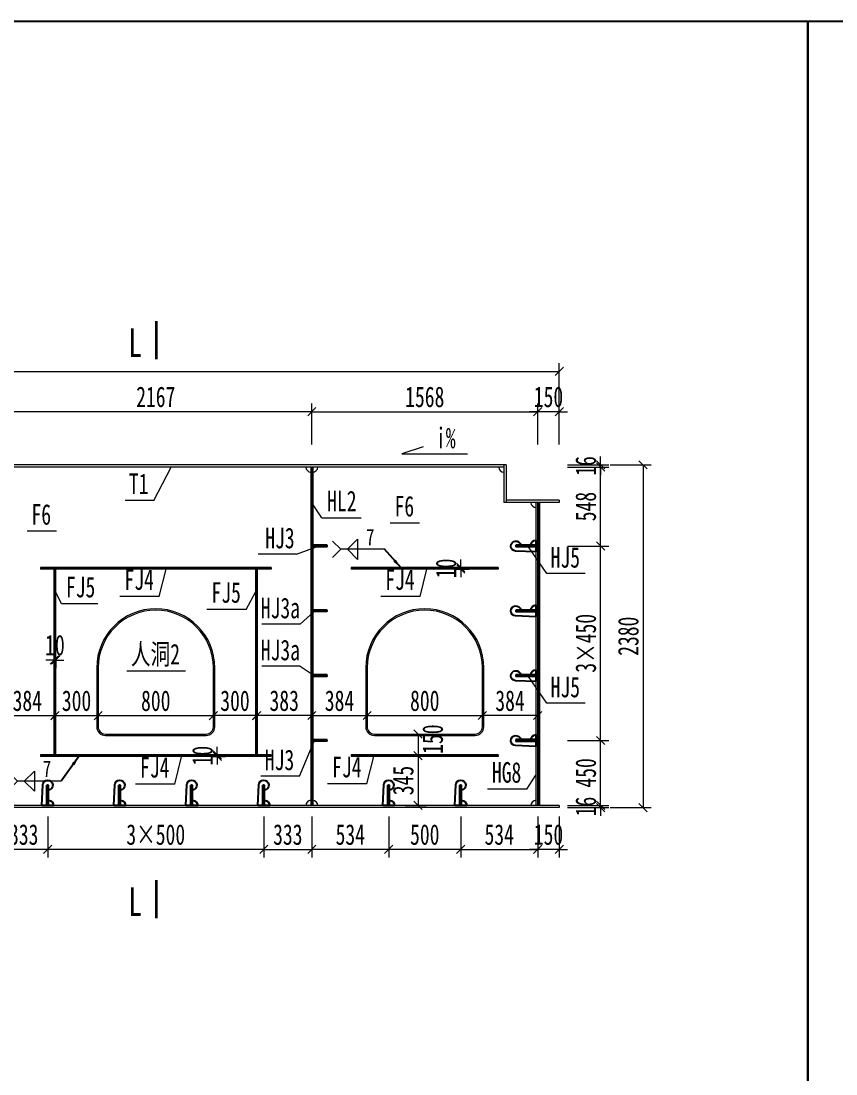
# Model space of a CAD drawing. Header units: millimetres. Extents: x -89049 to 410567, y -307459 to -100425.
# Drawn here: x 273105 to 278762, y -145943 to -138634 of the extents above; entities that cross this region are included whole.
import ezdxf
from ezdxf.enums import TextEntityAlignment as Align

# ---------------------------------------------------------------- set-up
doc = ezdxf.new("R2010")
doc.units = ezdxf.units.MM
doc.layers.get('Defpoints').update_dxf_attribs({"color": 8})
for name, color, linetype, lineweight in [('Dim', 4, 'Continuous', 15), ('文字', 7, 'Continuous', 15), ('粗线', 3, 'Continuous', 35), ('细实线', 4, 'Continuous', 15), ('钢板粗线', 1, 'Continuous', 25), ('钢板细线', 6, 'Continuous', 15)]:
    doc.layers.add(name, color=color, linetype=linetype, lineweight=lineweight)
doc.layers.add('Text', color=4, linetype='Continuous')
doc.styles.add('111', font='', dxfattribs={"width": 0.7})
doc.styles.add('BM_Dim', font='', dxfattribs={"width": 0.85})
doc.styles.add('SMEDI', font='', dxfattribs={"width": 0.75})
doc.styles.get("Standard").update_dxf_attribs({"font": ''})
doc.styles.get('111').set_extended_font_data('仿宋_GB2312')
doc.styles.get('BM_Dim').set_extended_font_data('仿宋_GB2312')
doc.styles.get('SMEDI').set_extended_font_data('仿宋_GB2312')
doc.styles.get('Standard').set_extended_font_data('仿宋_GB2312')
doc.dimstyles.new('200', dxfattribs={"dimscale": 0, "dimtxt": 2.5, "dimasz": 1, "dimexe": 1, "dimexo": 1, "dimgap": 0.6, "dimtad": 1, "dimdec": 0, "dimdsep": 46, "dimtxsty": '111', "dimblk": 'OBLIQUE', "dimcen": 0, "dimclrd": 4, "dimclre": 4, "dimclrt": 4, "dimadec": 1, "dimazin": 2, "dimtfac": 1, "dimtdec": 0, "dimtix": 1, "dimtmove": 2, "dimatfit": 3, "dimfxl": 4, "dimfxlon": 1, "dimtolj": 1, "dimlwd": -1, "dimlwe": -1, "dimarcsym": 0})
doc.dimstyles.new('MSteel_1.0_1.0', dxfattribs={"dimtxt": 3, "dimasz": 1.2, "dimexe": 1, "dimexo": 1, "dimgap": 1, "dimtad": 3, "dimtoh": 1, "dimdec": 0, "dimzin": 0, "dimdsep": 46, "dimtxsty": 'Standard', "dimblk": 'ARCHTICK', "dimcen": 0.09, "dimclrd": 3, "dimclre": 3, "dimadec": 0, "dimazin": 0, "dimtfac": 1, "dimtdec": 4, "dimtofl": 0, "dimtmove": 0, "dimatfit": 3, "dimfxl": 1, "dimtolj": 1, "dimtzin": 0, "dimarcsym": 0})

# ---------------------------------------------------------------- blocks, each defined once
blk = doc.blocks.new('_Oblique')
at = {"color": 0, "linetype": 'ByBlock', "lineweight": -2}
blk.add_line((-0.5, -0.5), (0.5, 0.5), dxfattribs=at)
blk = doc.blocks.new('*D4719')
at = {"layer": 'Defpoints', "color": 0, "transparency": 16777216}
for p in [(274440.1, -143244.7), (273640.1, -143279.2), (274440.1, -143455)]:
    blk.add_point(p, dxfattribs=at)
at = {"layer": '细实线', "color": 4, "transparency": 16777216}
for p, q in [((274440.1, -143301.9), (274440.1, -143512.2)), ((273640.1, -143336.3), (273640.1, -143512.2)), ((273640.1, -143455), (274440.1, -143455))]:
    blk.add_line(p, q, dxfattribs=at)
at = {"layer": '细实线', "color": 4, "transparency": 16777216, "xscale": 57.14285714285715, "yscale": 57.14285714285715, "zscale": 57.14285714285715, "rotation": 180}
blk.add_blockref('_Oblique', (273640.1, -143455), dxfattribs=at)
at = {"layer": '细实线', "color": 4, "transparency": 16777216, "xscale": 57.14285714285715, "yscale": 57.14285714285715, "zscale": 57.14285714285715}
blk.add_blockref('_Oblique', (274440.1, -143455), dxfattribs=at)
at = {"layer": '细实线', "color": 4, "transparency": 16777216, "insert": (274040.1, -143352.8), "char_height": 142.86, "attachment_point": 5, "style": '111'}
blk.add_mtext('\\A1;800', dxfattribs=at)
blk = doc.blocks.new('*D4732')
at = {"layer": 'Defpoints', "color": 0, "transparency": 16777216}
for p in [(276471.8, -141714.3), (276841.8, -144094.3), (277423.5, -144094.3)]:
    blk.add_point(p, dxfattribs=at)
at = {"layer": '细实线', "color": 4, "transparency": 16777216}
for p, q in [((277194.9, -141714.3), (277480.6, -141714.3)), ((277423.5, -141714.3), (277423.5, -144094.3)), ((277194.9, -144094.3), (277480.6, -144094.3))]:
    blk.add_line(p, q, dxfattribs=at)
at = {"layer": '细实线', "color": 4, "transparency": 16777216, "xscale": 57.14285714285715, "yscale": 57.14285714285715, "zscale": 57.14285714285715}
for p, rotation in [((277423.5, -141714.3), 90), ((277423.5, -144094.3), 270)]:
    blk.add_blockref('_Oblique', p, dxfattribs=dict(at, rotation=rotation))
at = {"layer": '细实线', "color": 4, "transparency": 16777216, "insert": (277321.2, -142904.3), "char_height": 142.86, "attachment_point": 5, "rotation": 90, "style": '111'}
blk.add_mtext('\\A1;2380', dxfattribs=at)
blk = doc.blocks.new('12-140加劲 有过焊孔')
at = {"layer": 'Defpoints'}
blk.add_line((0, 0), (0, 140), dxfattribs=at)
at = {"layer": '钢板粗线', "color": 7}
for p, q in [((-6, 0), (-6, 140)), ((-6, 140), (6, 140)), ((6, 0), (6, 140)), ((41, 0), (35, 141.5)), ((-41, 0), (41, 0))]:
    blk.add_line(p, q, dxfattribs=at)
for centre, start, end in [((0, 140), 2.44105, 260.12911), ((-6, 0), 90, 180)]:
    blk.add_arc(centre, 35, start, end, dxfattribs=at)
blk = doc.blocks.new('*D4721')
at = {"layer": 'Defpoints', "color": 0, "transparency": 16777216}
for p in [(274440.1, -143235.4), (274740.1, -143271.3), (274440.1, -143455)]:
    blk.add_point(p, dxfattribs=at)
at = {"layer": '细实线', "color": 4, "transparency": 16777216}
for p, q in [((274440.1, -143292.5), (274440.1, -143512.2)), ((274740.1, -143328.5), (274740.1, -143512.2)), ((274740.1, -143455), (274440.1, -143455))]:
    blk.add_line(p, q, dxfattribs=at)
at = {"layer": '细实线', "color": 4, "transparency": 16777216, "xscale": 57.14285714285715, "yscale": 57.14285714285715, "zscale": 57.14285714285715, "rotation": 180}
blk.add_blockref('_Oblique', (274440.1, -143455), dxfattribs=at)
at = {"layer": '细实线', "color": 4, "transparency": 16777216, "xscale": 57.14285714285715, "yscale": 57.14285714285715, "zscale": 57.14285714285715}
blk.add_blockref('_Oblique', (274740.1, -143455), dxfattribs=at)
at = {"layer": '细实线', "color": 4, "transparency": 16777216, "insert": (274590.1, -143352.8), "char_height": 142.86, "attachment_point": 5, "style": '111'}
blk.add_mtext('\\A1;300', dxfattribs=at)
blk = doc.blocks.new('*D4720')
at = {"layer": 'Defpoints', "color": 0, "transparency": 16777216}
for p in [(273640.1, -143235.4), (273340.1, -143271.3), (273640.1, -143455)]:
    blk.add_point(p, dxfattribs=at)
at = {"layer": '细实线', "color": 4, "transparency": 16777216}
for p, q in [((273640.1, -143292.5), (273640.1, -143512.2)), ((273340.1, -143328.5), (273340.1, -143512.2)), ((273340.1, -143455), (273640.1, -143455))]:
    blk.add_line(p, q, dxfattribs=at)
at = {"layer": '细实线', "color": 4, "transparency": 16777216, "xscale": 57.14285714285715, "yscale": 57.14285714285715, "zscale": 57.14285714285715, "rotation": 180}
blk.add_blockref('_Oblique', (273340.1, -143455), dxfattribs=at)
at = {"layer": '细实线', "color": 4, "transparency": 16777216, "xscale": 57.14285714285715, "yscale": 57.14285714285715, "zscale": 57.14285714285715}
blk.add_blockref('_Oblique', (273640.1, -143455), dxfattribs=at)
at = {"layer": '细实线', "color": 4, "transparency": 16777216, "insert": (273490.1, -143352.8), "char_height": 142.86, "attachment_point": 5, "style": '111'}
blk.add_mtext('\\A1;300', dxfattribs=at)
blk = doc.blocks.new('*D4722')
at = {"layer": 'Defpoints', "color": 0, "transparency": 16777216}
for p in [(273340.2, -143235.1), (272956.7, -143270.6), (273340.2, -143454.8)]:
    blk.add_point(p, dxfattribs=at)
at = {"layer": '细实线', "color": 4, "transparency": 16777216}
for p, q in [((273340.2, -143292.3), (273340.2, -143511.9)), ((272956.7, -143327.7), (272956.7, -143511.9)), ((272956.7, -143454.8), (273340.2, -143454.8))]:
    blk.add_line(p, q, dxfattribs=at)
at = {"layer": '细实线', "color": 4, "transparency": 16777216, "xscale": 57.14285714285715, "yscale": 57.14285714285715, "zscale": 57.14285714285715, "rotation": 180}
blk.add_blockref('_Oblique', (272956.7, -143454.8), dxfattribs=at)
at = {"layer": '细实线', "color": 4, "transparency": 16777216, "xscale": 57.14285714285715, "yscale": 57.14285714285715, "zscale": 57.14285714285715}
blk.add_blockref('_Oblique', (273340.2, -143454.8), dxfattribs=at)
at = {"layer": '细实线', "color": 4, "transparency": 16777216, "insert": (273148.4, -143352.5), "char_height": 142.86, "attachment_point": 5, "style": '111'}
blk.add_mtext('\\A1;384', dxfattribs=at)
blk = doc.blocks.new('*D4723')
at = {"layer": 'Defpoints', "color": 0, "transparency": 16777216}
for p in [(274740.3, -143266.9), (275123.6, -143258.9), (274740.3, -143454.8)]:
    blk.add_point(p, dxfattribs=at)
at = {"layer": '细实线', "color": 4, "transparency": 16777216}
for p, q in [((275123.6, -143316), (275123.6, -143511.9)), ((274740.3, -143324), (274740.3, -143511.9)), ((275123.6, -143454.8), (274740.3, -143454.8))]:
    blk.add_line(p, q, dxfattribs=at)
at = {"layer": '细实线', "color": 4, "transparency": 16777216, "xscale": 57.14285714285715, "yscale": 57.14285714285715, "zscale": 57.14285714285715, "rotation": 180}
blk.add_blockref('_Oblique', (274740.3, -143454.8), dxfattribs=at)
at = {"layer": '细实线', "color": 4, "transparency": 16777216, "xscale": 57.14285714285715, "yscale": 57.14285714285715, "zscale": 57.14285714285715}
blk.add_blockref('_Oblique', (275123.6, -143454.8), dxfattribs=at)
at = {"layer": '细实线', "color": 4, "transparency": 16777216, "insert": (274931.9, -143352.5), "char_height": 142.86, "attachment_point": 5, "style": '111'}
blk.add_mtext('\\A1;383', dxfattribs=at)
blk = doc.blocks.new('*D4724')
at = {"layer": 'Defpoints', "color": 0, "transparency": 16777216}
for p in [(276307.7, -143244.5), (275507.7, -143278.9), (276307.7, -143454.8)]:
    blk.add_point(p, dxfattribs=at)
at = {"layer": '细实线', "color": 4, "transparency": 16777216}
for p, q in [((276307.7, -143301.6), (276307.7, -143511.9)), ((275507.7, -143336.1), (275507.7, -143511.9)), ((275507.7, -143454.8), (276307.7, -143454.8))]:
    blk.add_line(p, q, dxfattribs=at)
at = {"layer": '细实线', "color": 4, "transparency": 16777216, "xscale": 57.14285714285715, "yscale": 57.14285714285715, "zscale": 57.14285714285715, "rotation": 180}
blk.add_blockref('_Oblique', (275507.7, -143454.8), dxfattribs=at)
at = {"layer": '细实线', "color": 4, "transparency": 16777216, "xscale": 57.14285714285715, "yscale": 57.14285714285715, "zscale": 57.14285714285715}
blk.add_blockref('_Oblique', (276307.7, -143454.8), dxfattribs=at)
at = {"layer": '细实线', "color": 4, "transparency": 16777216, "insert": (275907.7, -143352.5), "char_height": 142.86, "attachment_point": 5, "style": '111'}
blk.add_mtext('\\A1;800', dxfattribs=at)
blk = doc.blocks.new('*D4725')
at = {"layer": 'Defpoints', "color": 0, "transparency": 16777216}
for p in [(275507.7, -143238), (275123.6, -143258.9), (275507.7, -143454.8)]:
    blk.add_point(p, dxfattribs=at)
at = {"layer": '细实线', "color": 4, "transparency": 16777216}
for p, q in [((275123.6, -143316), (275123.6, -143511.9)), ((275507.7, -143295.1), (275507.7, -143511.9)), ((275123.6, -143454.8), (275507.7, -143454.8))]:
    blk.add_line(p, q, dxfattribs=at)
at = {"layer": '细实线', "color": 4, "transparency": 16777216, "xscale": 57.14285714285715, "yscale": 57.14285714285715, "zscale": 57.14285714285715, "rotation": 180}
blk.add_blockref('_Oblique', (275123.6, -143454.8), dxfattribs=at)
at = {"layer": '细实线', "color": 4, "transparency": 16777216, "xscale": 57.14285714285715, "yscale": 57.14285714285715, "zscale": 57.14285714285715}
blk.add_blockref('_Oblique', (275507.7, -143454.8), dxfattribs=at)
at = {"layer": '细实线', "color": 4, "transparency": 16777216, "insert": (275315.7, -143352.5), "char_height": 142.86, "attachment_point": 5, "style": '111'}
blk.add_mtext('\\A1;384', dxfattribs=at)
blk = doc.blocks.new('*D4726')
at = {"layer": 'Defpoints', "color": 0, "transparency": 16777216}
for p in [(276307.7, -143225.1), (276691.8, -143254.4), (276307.7, -143454.8)]:
    blk.add_point(p, dxfattribs=at)
at = {"layer": '细实线', "color": 4, "transparency": 16777216}
for p, q in [((276307.7, -143282.2), (276307.7, -143511.9)), ((276691.8, -143311.6), (276691.8, -143511.9)), ((276691.8, -143454.8), (276307.7, -143454.8))]:
    blk.add_line(p, q, dxfattribs=at)
at = {"layer": '细实线', "color": 4, "transparency": 16777216, "xscale": 57.14285714285715, "yscale": 57.14285714285715, "zscale": 57.14285714285715, "rotation": 180}
blk.add_blockref('_Oblique', (276307.7, -143454.8), dxfattribs=at)
at = {"layer": '细实线', "color": 4, "transparency": 16777216, "xscale": 57.14285714285715, "yscale": 57.14285714285715, "zscale": 57.14285714285715}
blk.add_blockref('_Oblique', (276691.8, -143454.8), dxfattribs=at)
at = {"layer": '细实线', "color": 4, "transparency": 16777216, "insert": (276499.7, -143352.5), "char_height": 142.86, "attachment_point": 5, "style": '111'}
blk.add_mtext('\\A1;384', dxfattribs=at)
blk = doc.blocks.new('*D4727')
at = {"layer": 'Defpoints', "color": 0, "transparency": 16777216}
for p in [(276679.6, -144094.3), (276679.8, -144078.3), (277128.3, -144094.3)]:
    blk.add_point(p, dxfattribs=at)
at = {"layer": '细实线', "color": 4, "transparency": 16777216}
for p, q in [((277128.3, -144078.3), (277128.3, -144021.1)), ((276899.7, -144078.3), (277185.5, -144078.3)), ((276899.7, -144094.3), (277185.5, -144094.3)), ((277128.3, -144078.3), (277128.3, -144094.3)), ((277128.3, -144094.3), (277128.3, -144151.4))]:
    blk.add_line(p, q, dxfattribs=at)
at = {"layer": '细实线', "color": 4, "transparency": 16777216, "xscale": 57.14285714285715, "yscale": 57.14285714285715, "zscale": 57.14285714285715}
for p, rotation in [((277128.3, -144078.3), 270), ((277128.3, -144094.3), 90)]:
    blk.add_blockref('_Oblique', p, dxfattribs=dict(at, rotation=rotation))
at = {"layer": '细实线', "color": 4, "transparency": 16777216, "insert": (277026.1, -144086.3), "char_height": 142.86, "attachment_point": 5, "rotation": 90, "style": '111'}
blk.add_mtext('\\A1;16', dxfattribs=at)
blk = doc.blocks.new('*D4728')
at = {"layer": 'Defpoints', "color": 0, "transparency": 16777216}
for p in [(276679.8, -142278.3), (277128.3, -142278.3), (276841.8, -143628.3)]:
    blk.add_point(p, dxfattribs=at)
at = {"layer": '细实线', "color": 4, "transparency": 16777216}
for p, q in [((276899.7, -142278.3), (277185.5, -142278.3)), ((277128.3, -143628.3), (277128.3, -142278.3)), ((276899.7, -143628.3), (277185.5, -143628.3))]:
    blk.add_line(p, q, dxfattribs=at)
at = {"layer": '细实线', "color": 4, "transparency": 16777216, "xscale": 57.14285714285715, "yscale": 57.14285714285715, "zscale": 57.14285714285715}
for p, rotation in [((277128.3, -142278.3), 90), ((277128.3, -143628.3), 270)]:
    blk.add_blockref('_Oblique', p, dxfattribs=dict(at, rotation=rotation))
at = {"layer": '细实线', "color": 4, "transparency": 16777216, "insert": (277026.1, -142953.3), "char_height": 142.857, "attachment_point": 5, "rotation": 90, "style": '111'}
blk.add_mtext('\\A1;\\f仿宋_GB2312|b0|i0|c134|p49;3×450', dxfattribs=at)
blk = doc.blocks.new('*D4729')
at = {"layer": 'Defpoints', "color": 0, "transparency": 16777216}
for p in [(276679.8, -143628.3), (277128.3, -143628.3), (276679.8, -144078.2)]:
    blk.add_point(p, dxfattribs=at)
at = {"layer": '细实线', "color": 4, "transparency": 16777216}
for p, q in [((276899.7, -143628.3), (277185.5, -143628.3)), ((277128.3, -144078.2), (277128.3, -143628.3)), ((276899.7, -144078.2), (277185.5, -144078.2))]:
    blk.add_line(p, q, dxfattribs=at)
at = {"layer": '细实线', "color": 4, "transparency": 16777216, "xscale": 57.14285714285715, "yscale": 57.14285714285715, "zscale": 57.14285714285715}
for p, rotation in [((277128.3, -143628.3), 90), ((277128.3, -144078.2), 270)]:
    blk.add_blockref('_Oblique', p, dxfattribs=dict(at, rotation=rotation))
at = {"layer": '细实线', "color": 4, "transparency": 16777216, "insert": (277026.1, -143853.2), "char_height": 142.86, "attachment_point": 5, "rotation": 90, "style": '111'}
blk.add_mtext('\\A1;450', dxfattribs=at)
blk = doc.blocks.new('*D4730')
at = {"layer": 'Defpoints', "color": 0, "transparency": 16777216}
for p in [(276455.8, -141730.3), (277128.3, -141730.3), (276679.8, -142278.3)]:
    blk.add_point(p, dxfattribs=at)
at = {"layer": '细实线', "color": 4, "transparency": 16777216}
for p, q in [((276899.7, -141730.3), (277185.5, -141730.3)), ((277128.3, -142278.3), (277128.3, -141730.3)), ((276899.7, -142278.3), (277185.5, -142278.3))]:
    blk.add_line(p, q, dxfattribs=at)
at = {"layer": '细实线', "color": 4, "transparency": 16777216, "xscale": 57.14285714285715, "yscale": 57.14285714285715, "zscale": 57.14285714285715}
for p, rotation in [((277128.3, -141730.3), 90), ((277128.3, -142278.3), 270)]:
    blk.add_blockref('_Oblique', p, dxfattribs=dict(at, rotation=rotation))
at = {"layer": '细实线', "color": 4, "transparency": 16777216, "insert": (277026.1, -142004.3), "char_height": 142.86, "attachment_point": 5, "rotation": 90, "style": '111'}
blk.add_mtext('\\A1;548', dxfattribs=at)
blk = doc.blocks.new('*D4731')
at = {"layer": 'Defpoints', "color": 0, "transparency": 16777216}
for p in [(276679.8, -141714.3), (276679.8, -141730.3), (277128.3, -141714.3)]:
    blk.add_point(p, dxfattribs=at)
at = {"layer": '细实线', "color": 4, "transparency": 16777216}
for p, q in [((277128.3, -141714.3), (277128.3, -141657.1)), ((276899.7, -141714.3), (277185.5, -141714.3)), ((276899.7, -141730.3), (277185.5, -141730.3)), ((277128.3, -141730.3), (277128.3, -141714.3)), ((277128.3, -141730.3), (277128.3, -141787.4))]:
    blk.add_line(p, q, dxfattribs=at)
at = {"layer": '细实线', "color": 4, "transparency": 16777216, "xscale": 57.14285714285715, "yscale": 57.14285714285715, "zscale": 57.14285714285715}
for p, rotation in [((277128.3, -141714.3), 270), ((277128.3, -141730.3), 90)]:
    blk.add_blockref('_Oblique', p, dxfattribs=dict(at, rotation=rotation))
at = {"layer": '细实线', "color": 4, "transparency": 16777216, "insert": (277026.1, -141722.3), "char_height": 142.86, "attachment_point": 5, "rotation": 90, "style": '111'}
blk.add_mtext('\\A1;16', dxfattribs=at)
blk = doc.blocks.new('*D4734')
at = {"layer": 'Defpoints', "color": 0, "transparency": 16777216}
for p in [(275718.2, -143583.3), (275719.7, -143733.3), (275861.2, -143733.3)]:
    blk.add_point(p, dxfattribs=at)
at = {"layer": '细实线', "color": 4, "transparency": 16777216}
for p, q in [((275775.4, -143583.3), (275918.3, -143583.3)), ((275861.2, -143583.3), (275861.2, -143733.3)), ((275776.8, -143733.3), (275918.3, -143733.3))]:
    blk.add_line(p, q, dxfattribs=at)
at = {"layer": '细实线', "color": 4, "transparency": 16777216, "xscale": 57.14285714285715, "yscale": 57.14285714285715, "zscale": 57.14285714285715}
for p, rotation in [((275861.2, -143583.3), 90), ((275861.2, -143733.3), 270)]:
    blk.add_blockref('_Oblique', p, dxfattribs=dict(at, rotation=rotation))
at = {"layer": '细实线', "color": 4, "transparency": 16777216, "insert": (275963.4, -143618.5), "char_height": 142.86, "attachment_point": 5, "rotation": 90, "style": '111'}
blk.add_mtext('\\A1;150', dxfattribs=at)
blk = doc.blocks.new('*D4733')
at = {"layer": 'Defpoints', "color": 0, "transparency": 16777216}
for p in [(275719.7, -143733.3), (275717.2, -144078.5), (275861.2, -144078.5)]:
    blk.add_point(p, dxfattribs=at)
at = {"layer": '细实线', "color": 4, "transparency": 16777216}
for p, q in [((275776.8, -143733.3), (275918.3, -143733.3)), ((275861.2, -143733.3), (275861.2, -144078.5)), ((275774.4, -144078.5), (275918.3, -144078.5))]:
    blk.add_line(p, q, dxfattribs=at)
at = {"layer": '细实线', "color": 4, "transparency": 16777216, "xscale": 57.14285714285715, "yscale": 57.14285714285715, "zscale": 57.14285714285715}
for p, rotation in [((275861.2, -143733.3), 90), ((275861.2, -144078.5), 270)]:
    blk.add_blockref('_Oblique', p, dxfattribs=dict(at, rotation=rotation))
at = {"layer": '细实线', "color": 4, "transparency": 16777216, "insert": (275758.9, -143905.9), "char_height": 142.86, "attachment_point": 5, "rotation": 90, "style": '111'}
blk.add_mtext('\\A1;345', dxfattribs=at)
blk = doc.blocks.new('*D4737')
at = {"layer": 'Defpoints', "color": 0, "transparency": 16777216}
for p in [(276070.6, -142428.3), (276070.6, -142438.3), (276158.2, -142438.3)]:
    blk.add_point(p, dxfattribs=at)
at = {"layer": '细实线', "color": 4, "transparency": 16777216}
for p, q in [((276127.7, -142428.3), (276215.4, -142428.3)), ((276127.7, -142438.3), (276215.4, -142438.3)), ((276158.2, -142428.3), (276158.2, -142371.1)), ((276158.2, -142428.3), (276158.2, -142438.3)), ((276158.2, -142438.3), (276158.2, -142495.4))]:
    blk.add_line(p, q, dxfattribs=at)
at = {"layer": '细实线', "color": 4, "transparency": 16777216, "xscale": 57.14285714285715, "yscale": 57.14285714285715, "zscale": 57.14285714285715}
for p, rotation in [((276158.2, -142428.3), 270), ((276158.2, -142438.3), 90)]:
    blk.add_blockref('_Oblique', p, dxfattribs=dict(at, rotation=rotation))
at = {"layer": '细实线', "color": 4, "transparency": 16777216, "insert": (276056, -142433.3), "char_height": 142.86, "attachment_point": 5, "rotation": 90, "style": '111'}
blk.add_mtext('\\A1;10', dxfattribs=at)
blk = doc.blocks.new('*D4738')
at = {"layer": 'Defpoints', "color": 0, "transparency": 16777216}
for p in [(274379.2, -143728.3), (274379.2, -143738.3), (274466.9, -143738.3)]:
    blk.add_point(p, dxfattribs=at)
at = {"layer": '细实线', "color": 4, "transparency": 16777216}
for p, q in [((274466.9, -143728.3), (274466.9, -143671.1)), ((274436.4, -143728.3), (274524.1, -143728.3)), ((274436.4, -143738.3), (274524.1, -143738.3)), ((274466.9, -143728.3), (274466.9, -143738.3)), ((274466.9, -143738.3), (274466.9, -143795.4))]:
    blk.add_line(p, q, dxfattribs=at)
at = {"layer": '细实线', "color": 4, "transparency": 16777216, "xscale": 57.14285714285715, "yscale": 57.14285714285715, "zscale": 57.14285714285715}
for p, rotation in [((274466.9, -143728.3), 270), ((274466.9, -143738.3), 90)]:
    blk.add_blockref('_Oblique', p, dxfattribs=dict(at, rotation=rotation))
at = {"layer": '细实线', "color": 4, "transparency": 16777216, "insert": (274364.7, -143733.3), "char_height": 142.86, "attachment_point": 5, "rotation": 90, "style": '111'}
blk.add_mtext('\\A1;10', dxfattribs=at)
blk = doc.blocks.new('*D4741')
at = {"layer": 'Defpoints', "color": 0, "transparency": 16777216}
for p in [(273335.2, -143015.9), (273345.2, -143015.9), (273335.2, -143069.4)]:
    blk.add_point(p, dxfattribs=at)
at = {"layer": '细实线', "color": 4, "transparency": 16777216}
for p, q in [((273335.2, -143069.4), (273278, -143069.4)), ((273335.2, -143069.4), (273335.2, -143126.5)), ((273345.2, -143069.4), (273335.2, -143069.4)), ((273345.2, -143069.4), (273345.2, -143126.5)), ((273345.2, -143069.4), (273402.3, -143069.4))]:
    blk.add_line(p, q, dxfattribs=at)
at = {"layer": '细实线', "color": 4, "transparency": 16777216, "xscale": 57.14285714285715, "yscale": 57.14285714285715, "zscale": 57.14285714285715}
blk.add_blockref('_Oblique', (273335.2, -143069.4), dxfattribs=at)
at = {"layer": '细实线', "color": 4, "transparency": 16777216, "xscale": 57.14285714285715, "yscale": 57.14285714285715, "zscale": 57.14285714285715, "rotation": 180}
blk.add_blockref('_Oblique', (273345.2, -143069.4), dxfattribs=at)
at = {"layer": '细实线', "color": 4, "transparency": 16777216, "insert": (273340.2, -142967.1), "char_height": 142.86, "attachment_point": 5, "style": '111'}
blk.add_mtext('\\A1;10', dxfattribs=at)
blk = doc.blocks.new('_ArchTick')
at = {"color": 0, "linetype": 'ByBlock', "const_width": 0.15}
blk.add_lwpolyline([(-0.5, -0.5), (0.5, 0.5)], dxfattribs=at)
blk = doc.blocks.new('角焊缝2')
at = {"layer": 'Dim'}
blk.add_line((-3138.01, 370.22), (-3132.7, 370.22), dxfattribs=at)
blk.add_lwpolyline([(-3134.75, 371.45), (-3134.75, 368.99), (-3133.52, 370.22)], close=True, dxfattribs=at)
blk.add_lwpolyline([(-3131.7, 369.22), (-3132.7, 370.22), (-3131.7, 371.22)], dxfattribs=at)
blk = doc.blocks.new('10-100加劲 无过焊孔')
at = {"layer": 'Defpoints'}
blk.add_line((0, -100), (0, 0), dxfattribs=at)
at = {"layer": '钢板粗线', "color": 7}
for p, q in [((-5, -100), (-5, 0)), ((-5, 0), (5, 0)), ((5, -100), (5, 0)), ((-5, -100), (5, -100))]:
    blk.add_line(p, q, dxfattribs=at)
blk = doc.blocks.new('*D4744')
at = {"layer": 'Defpoints', "color": 0, "transparency": 16777216}
for p in [(276691.8, -144078.3), (276841.8, -144078.3), (276691.8, -144384)]:
    blk.add_point(p, dxfattribs=at)
at = {"layer": '细实线', "color": 4, "transparency": 16777216}
for p, q in [((276691.8, -144155.4), (276691.8, -144441.2)), ((276841.8, -144155.4), (276841.8, -144441.2)), ((276691.8, -144384), (276634.6, -144384)), ((276841.8, -144384), (276691.8, -144384)), ((276841.8, -144384), (276898.9, -144384))]:
    blk.add_line(p, q, dxfattribs=at)
at = {"layer": '细实线', "color": 4, "transparency": 16777216, "xscale": 57.14285714285715, "yscale": 57.14285714285715, "zscale": 57.14285714285715}
blk.add_blockref('_Oblique', (276691.8, -144384), dxfattribs=at)
at = {"layer": '细实线', "color": 4, "transparency": 16777216, "xscale": 57.14285714285715, "yscale": 57.14285714285715, "zscale": 57.14285714285715, "rotation": 180}
blk.add_blockref('_Oblique', (276841.8, -144384), dxfattribs=at)
at = {"layer": '细实线', "color": 4, "transparency": 16777216, "insert": (276766.8, -144281.8), "char_height": 142.86, "attachment_point": 5, "style": '111'}
blk.add_mtext('\\A1;150', dxfattribs=at)
blk = doc.blocks.new('*D4745')
at = {"layer": 'Defpoints', "color": 0, "transparency": 16777216}
for p in [(276157.7, -144078.3), (276691.8, -144078.3), (276691.8, -144384)]:
    blk.add_point(p, dxfattribs=at)
at = {"layer": '细实线', "color": 4, "transparency": 16777216}
for p, q in [((276157.7, -144155.4), (276157.7, -144441.2)), ((276691.8, -144155.4), (276691.8, -144441.2)), ((276157.7, -144384), (276691.8, -144384))]:
    blk.add_line(p, q, dxfattribs=at)
at = {"layer": '细实线', "color": 4, "transparency": 16777216, "xscale": 57.14285714285715, "yscale": 57.14285714285715, "zscale": 57.14285714285715, "rotation": 180}
blk.add_blockref('_Oblique', (276157.7, -144384), dxfattribs=at)
at = {"layer": '细实线', "color": 4, "transparency": 16777216, "xscale": 57.14285714285715, "yscale": 57.14285714285715, "zscale": 57.14285714285715}
blk.add_blockref('_Oblique', (276691.8, -144384), dxfattribs=at)
at = {"layer": '细实线', "color": 4, "transparency": 16777216, "insert": (276424.7, -144281.8), "char_height": 142.86, "attachment_point": 5, "style": '111'}
blk.add_mtext('\\A1;534', dxfattribs=at)
blk = doc.blocks.new('*D4746')
at = {"layer": 'Defpoints', "color": 0, "transparency": 16777216}
for p in [(275657.7, -144078.3), (276157.7, -144078.3), (275657.7, -144384)]:
    blk.add_point(p, dxfattribs=at)
at = {"layer": '细实线', "color": 4, "transparency": 16777216}
for p, q in [((275657.7, -144155.4), (275657.7, -144441.2)), ((276157.7, -144155.4), (276157.7, -144441.2)), ((276157.7, -144384), (275657.7, -144384))]:
    blk.add_line(p, q, dxfattribs=at)
at = {"layer": '细实线', "color": 4, "transparency": 16777216, "xscale": 57.14285714285715, "yscale": 57.14285714285715, "zscale": 57.14285714285715, "rotation": 180}
blk.add_blockref('_Oblique', (275657.7, -144384), dxfattribs=at)
at = {"layer": '细实线', "color": 4, "transparency": 16777216, "xscale": 57.14285714285715, "yscale": 57.14285714285715, "zscale": 57.14285714285715}
blk.add_blockref('_Oblique', (276157.7, -144384), dxfattribs=at)
at = {"layer": '细实线', "color": 4, "transparency": 16777216, "insert": (275907.7, -144281.8), "char_height": 142.86, "attachment_point": 5, "style": '111'}
blk.add_mtext('\\A1;500', dxfattribs=at)
blk = doc.blocks.new('*D4747')
at = {"layer": 'Defpoints', "color": 0, "transparency": 16777216}
for p in [(274790.1, -144078.3), (275123.6, -144078.3), (275123.6, -144384)]:
    blk.add_point(p, dxfattribs=at)
at = {"layer": '细实线', "color": 4, "transparency": 16777216}
for p, q in [((274790.1, -144155.4), (274790.1, -144441.2)), ((275123.6, -144155.4), (275123.6, -144441.2)), ((274790.1, -144384), (275123.6, -144384))]:
    blk.add_line(p, q, dxfattribs=at)
at = {"layer": '细实线', "color": 4, "transparency": 16777216, "xscale": 57.14285714285715, "yscale": 57.14285714285715, "zscale": 57.14285714285715, "rotation": 180}
blk.add_blockref('_Oblique', (274790.1, -144384), dxfattribs=at)
at = {"layer": '细实线', "color": 4, "transparency": 16777216, "xscale": 57.14285714285715, "yscale": 57.14285714285715, "zscale": 57.14285714285715}
blk.add_blockref('_Oblique', (275123.6, -144384), dxfattribs=at)
at = {"layer": '细实线', "color": 4, "transparency": 16777216, "insert": (274956.9, -144281.8), "char_height": 142.86, "attachment_point": 5, "style": '111'}
blk.add_mtext('\\A1;333', dxfattribs=at)
blk = doc.blocks.new('*D4748')
at = {"layer": 'Defpoints', "color": 0, "transparency": 16777216}
for p in [(275123.6, -144078.3), (275657.7, -144078.3), (275123.6, -144384)]:
    blk.add_point(p, dxfattribs=at)
at = {"layer": '细实线', "color": 4, "transparency": 16777216}
for p, q in [((275123.6, -144155.4), (275123.6, -144441.2)), ((275657.7, -144155.4), (275657.7, -144441.2)), ((275657.7, -144384), (275123.6, -144384))]:
    blk.add_line(p, q, dxfattribs=at)
at = {"layer": '细实线', "color": 4, "transparency": 16777216, "xscale": 57.14285714285715, "yscale": 57.14285714285715, "zscale": 57.14285714285715, "rotation": 180}
blk.add_blockref('_Oblique', (275123.6, -144384), dxfattribs=at)
at = {"layer": '细实线', "color": 4, "transparency": 16777216, "xscale": 57.14285714285715, "yscale": 57.14285714285715, "zscale": 57.14285714285715}
blk.add_blockref('_Oblique', (275657.7, -144384), dxfattribs=at)
at = {"layer": '细实线', "color": 4, "transparency": 16777216, "insert": (275390.7, -144281.8), "char_height": 142.86, "attachment_point": 5, "style": '111'}
blk.add_mtext('\\A1;534', dxfattribs=at)
blk = doc.blocks.new('*D4749')
at = {"layer": 'Defpoints', "color": 0, "transparency": 16777216}
for p in [(273290.1, -144078.3), (274790.1, -144078.3), (273290.1, -144384)]:
    blk.add_point(p, dxfattribs=at)
at = {"layer": '细实线', "color": 4, "transparency": 16777216}
for p, q in [((273290.1, -144155.4), (273290.1, -144441.2)), ((274790.1, -144155.4), (274790.1, -144441.2)), ((274790.1, -144384), (273290.1, -144384))]:
    blk.add_line(p, q, dxfattribs=at)
at = {"layer": '细实线', "color": 4, "transparency": 16777216, "xscale": 57.14285714285715, "yscale": 57.14285714285715, "zscale": 57.14285714285715, "rotation": 180}
blk.add_blockref('_Oblique', (273290.1, -144384), dxfattribs=at)
at = {"layer": '细实线', "color": 4, "transparency": 16777216, "xscale": 57.14285714285715, "yscale": 57.14285714285715, "zscale": 57.14285714285715}
blk.add_blockref('_Oblique', (274790.1, -144384), dxfattribs=at)
at = {"layer": '细实线', "color": 4, "transparency": 16777216, "insert": (274040.1, -144281.8), "char_height": 142.86, "attachment_point": 5, "style": '111'}
blk.add_mtext('\\A1;3×500', dxfattribs=at)
blk = doc.blocks.new('*D4750')
at = {"layer": 'Defpoints', "color": 0, "transparency": 16777216}
for p in [(272956.7, -144078.3), (273290.1, -144078.3), (272956.7, -144384)]:
    blk.add_point(p, dxfattribs=at)
at = {"layer": '细实线', "color": 4, "transparency": 16777216}
for p, q in [((272956.7, -144155.4), (272956.7, -144441.2)), ((273290.1, -144155.4), (273290.1, -144441.2)), ((273290.1, -144384), (272956.7, -144384))]:
    blk.add_line(p, q, dxfattribs=at)
at = {"layer": '细实线', "color": 4, "transparency": 16777216, "xscale": 57.14285714285715, "yscale": 57.14285714285715, "zscale": 57.14285714285715, "rotation": 180}
blk.add_blockref('_Oblique', (272956.7, -144384), dxfattribs=at)
at = {"layer": '细实线', "color": 4, "transparency": 16777216, "xscale": 57.14285714285715, "yscale": 57.14285714285715, "zscale": 57.14285714285715}
blk.add_blockref('_Oblique', (273290.1, -144384), dxfattribs=at)
at = {"layer": '细实线', "color": 4, "transparency": 16777216, "insert": (273123.4, -144281.8), "char_height": 142.86, "attachment_point": 5, "style": '111'}
blk.add_mtext('\\A1;333', dxfattribs=at)
blk = doc.blocks.new('*D4758')
at = {"layer": 'Defpoints', "color": 0, "transparency": 16777216}
for p in [(276691.8, -141345.8), (276691.8, -141975.3), (276841.8, -141959.3)]:
    blk.add_point(p, dxfattribs=at)
at = {"layer": '细实线', "color": 4, "transparency": 16777216}
for p, q in [((276691.8, -141345.8), (276634.6, -141345.8)), ((276691.8, -141574.4), (276691.8, -141288.6)), ((276841.8, -141345.8), (276691.8, -141345.8)), ((276841.8, -141574.4), (276841.8, -141288.6)), ((276841.8, -141345.8), (276898.9, -141345.8))]:
    blk.add_line(p, q, dxfattribs=at)
at = {"layer": '细实线', "color": 4, "transparency": 16777216, "xscale": 57.14285714285715, "yscale": 57.14285714285715, "zscale": 57.14285714285715}
blk.add_blockref('_Oblique', (276691.8, -141345.8), dxfattribs=at)
at = {"layer": '细实线', "color": 4, "transparency": 16777216, "xscale": 57.14285714285715, "yscale": 57.14285714285715, "zscale": 57.14285714285715, "rotation": 180}
blk.add_blockref('_Oblique', (276841.8, -141345.8), dxfattribs=at)
at = {"layer": '细实线', "color": 4, "transparency": 16777216, "insert": (276766.8, -141243.5), "char_height": 142.86, "attachment_point": 5, "style": '111'}
blk.add_mtext('\\A1;150', dxfattribs=at)
blk = doc.blocks.new('*D4759')
at = {"layer": 'Defpoints', "color": 0, "transparency": 16777216}
for p in [(276691.8, -141345.8), (275123.6, -141943.4), (276691.8, -141975.3)]:
    blk.add_point(p, dxfattribs=at)
at = {"layer": '细实线', "color": 4, "transparency": 16777216}
for p, q in [((275123.6, -141574.4), (275123.6, -141288.6)), ((275123.6, -141345.8), (276691.8, -141345.8)), ((276691.8, -141574.4), (276691.8, -141288.6))]:
    blk.add_line(p, q, dxfattribs=at)
at = {"layer": '细实线', "color": 4, "transparency": 16777216, "xscale": 57.14285714285715, "yscale": 57.14285714285715, "zscale": 57.14285714285715, "rotation": 180}
blk.add_blockref('_Oblique', (275123.6, -141345.8), dxfattribs=at)
at = {"layer": '细实线', "color": 4, "transparency": 16777216, "xscale": 57.14285714285715, "yscale": 57.14285714285715, "zscale": 57.14285714285715}
blk.add_blockref('_Oblique', (276691.8, -141345.8), dxfattribs=at)
at = {"layer": '细实线', "color": 4, "transparency": 16777216, "insert": (275907.7, -141243.5), "char_height": 142.86, "attachment_point": 5, "style": '111'}
blk.add_mtext('\\A1;1568', dxfattribs=at)
blk = doc.blocks.new('*D4760')
at = {"layer": 'Defpoints', "color": 0, "transparency": 16777216}
for p in [(272956.7, -141345.8), (272956.7, -141975.3), (275123.6, -141943.4)]:
    blk.add_point(p, dxfattribs=at)
at = {"layer": '细实线', "color": 4, "transparency": 16777216}
for p, q in [((272956.7, -141574.4), (272956.7, -141288.6)), ((275123.6, -141345.8), (272956.7, -141345.8)), ((275123.6, -141574.4), (275123.6, -141288.6))]:
    blk.add_line(p, q, dxfattribs=at)
at = {"layer": '细实线', "color": 4, "transparency": 16777216, "xscale": 57.14285714285715, "yscale": 57.14285714285715, "zscale": 57.14285714285715, "rotation": 180}
blk.add_blockref('_Oblique', (272956.7, -141345.8), dxfattribs=at)
at = {"layer": '细实线', "color": 4, "transparency": 16777216, "xscale": 57.14285714285715, "yscale": 57.14285714285715, "zscale": 57.14285714285715}
blk.add_blockref('_Oblique', (275123.6, -141345.8), dxfattribs=at)
at = {"layer": '细实线', "color": 4, "transparency": 16777216, "insert": (274040.1, -141243.5), "char_height": 142.86, "attachment_point": 5, "style": '111'}
blk.add_mtext('\\A1;2167', dxfattribs=at)
blk = doc.blocks.new('*D4764')
at = {"layer": 'Defpoints', "color": 0, "transparency": 16777216}
for p in [(276841.8, -141066.1), (268133.6, -141714.3), (276841.8, -141959.3)]:
    blk.add_point(p, dxfattribs=at)
at = {"layer": '细实线', "color": 4, "transparency": 16777216}
for p, q in [((268133.6, -141294.7), (268133.6, -141009)), ((276841.8, -141294.7), (276841.8, -141009)), ((268133.6, -141066.1), (276841.8, -141066.1))]:
    blk.add_line(p, q, dxfattribs=at)
at = {"layer": '细实线', "color": 4, "transparency": 16777216, "xscale": 57.14285714285715, "yscale": 57.14285714285715, "zscale": 57.14285714285715, "rotation": 180}
blk.add_blockref('_Oblique', (268133.6, -141066.1), dxfattribs=at)
at = {"layer": '细实线', "color": 4, "transparency": 16777216, "xscale": 57.14285714285715, "yscale": 57.14285714285715, "zscale": 57.14285714285715}
blk.add_blockref('_Oblique', (276841.8, -141066.1), dxfattribs=at)
at = {"layer": '细实线', "color": 4, "transparency": 16777216, "insert": (272487.7, -140963.9), "char_height": 142.86, "attachment_point": 5, "style": '111'}
blk.add_mtext('\\A1;8708', dxfattribs=at)

msp = doc.modelspace()

# ---------------------------------------------------------------- linework, layer by layer
at = {"layer": 'Defpoints'}
for p, q in [((275123.6, -141730.3), (275123.6, -144078.3)), ((276691.8, -141975.3), (276691.8, -144078.3)), ((274840.2, -142433.3), (273240.1, -142433.3)), ((273340.2, -143733.3), (273340.2, -142433.3)), ((274740.3, -143733.3), (274740.3, -142433.3)), ((276417.7, -142433.3), (275397.7, -142433.3)), ((274840.2, -143733.3), (273240.1, -143733.3)), ((276417.7, -143733.3), (275397.7, -143733.3))]:
    msp.add_line(p, q, dxfattribs=at)
for points in [[(256566.6, -138634.1), (278566.6, -138634.1), (278566.6, -153251.3), (256566.6, -153251.3)], [(278566.6, -138634.1), (300566.6, -138634.1), (300566.6, -153251.3), (278566.6, -153251.3)]]:
    msp.add_lwpolyline(points, close=True, dxfattribs=at)
at = {"layer": '粗线'}
for p, q in [((274044.3, -140980.5), (274044.3, -140717.2)), ((274044.3, -144861.7), (274044.3, -144598.4))]:
    msp.add_line(p, q, dxfattribs=at)
at = {"layer": '细实线'}
for p, q in [((275896.4, -141588.7), (275749.1, -141638.5)), ((275749.1, -141638.5), (276203.8, -141638.5)), ((274026.4, -141963.1), (274146.2, -141730.3)), ((274026.4, -141963.1), (273826.8, -141963.1)), ((275192.6, -142083.1), (275128.1, -141984.6)), ((275192.6, -142083.1), (275465.1, -142083.1)), ((275870.9, -142119.1), (275667.6, -142119.1)), ((273350.4, -142176.1), (273147, -142176.1)), ((275017.8, -142334.6), (275155.4, -142283.3)), ((276754.3, -142468.8), (276629, -142284.3)), ((275017.8, -142334.6), (274750.2, -142334.6)), ((274064.4, -142628.2), (274111.9, -142438.2)), ((275874.7, -142628.3), (275922.2, -142438.3)), ((277021.9, -142468.8), (276754.3, -142468.8)), ((273385.1, -142680.5), (273340.2, -142584)), ((274064.4, -142628.2), (273791.8, -142628.2)), ((274668.3, -142718), (274735.3, -142592.7)), ((275874.7, -142628.3), (275602.1, -142628.3)), ((273638.1, -142680.5), (273385.1, -142680.5)), ((274668.3, -142718), (274395.8, -142718)), ((275043.8, -142820.3), (275139.6, -142733.3)), ((275043.8, -142820.3), (274776.1, -142820.3)), ((274245.9, -143145.9), (273839.3, -143145.9)), ((275043.8, -143112), (274776.1, -143112)), ((275043.8, -143112), (275139.6, -143177)), ((276754.3, -143368.8), (276629, -143184.3)), ((277021.9, -143368.8), (276754.3, -143368.8)), ((275037.8, -143874.6), (275139.2, -143633.3)), ((274172.3, -143931.1), (274219.8, -143741.1)), ((275505.7, -143929.7), (275553.2, -143739.7)), ((275037.8, -143874.6), (274770.2, -143874.6)), ((276615.3, -143967), (276679.8, -143868.5)), ((274172.3, -143931.1), (273899.8, -143931.1)), ((275505.7, -143929.7), (275233.2, -143929.7)), ((276615.3, -143967), (276342.8, -143967))]:
    msp.add_line(p, q, dxfattribs=at)
at = {"layer": '钢板细线'}
for p, q in [((276471.8, -141714.3), (268133.6, -141714.3)), ((276455.8, -141730.3), (268133.6, -141730.3)), ((275117.6, -141730.3), (275117.6, -144078.3)), ((275129.6, -141730.3), (275129.6, -144078.3)), ((276455.8, -141714.3), (276455.8, -141975.3)), ((276471.8, -141714.3), (276471.8, -141975.3)), ((276841.8, -141975.3), (276455.8, -141975.3)), ((276841.8, -141959.3), (276471.8, -141959.3)), ((276679.8, -141975.3), (276679.8, -144078.3)), ((276703.8, -141975.3), (276703.8, -144078.3)), ((276841.8, -141959.3), (276841.8, -141975.3)), ((274840.2, -142438.3), (273240.1, -142438.3)), ((274840.3, -142428.3), (273240.2, -142428.3)), ((273240.2, -142428.3), (273240.2, -142438.3)), ((273335.2, -143728.3), (273335.2, -142438.3)), ((273345.2, -143728.3), (273345.2, -142438.3)), ((274735.3, -143728.3), (274735.3, -142438.3)), ((274745.3, -143728.3), (274745.3, -142438.3)), ((274840.3, -142428.3), (274840.3, -142438.3)), ((276417.7, -142428.3), (275397.7, -142428.3)), ((275397.7, -142428.3), (275397.7, -142438.3)), ((276417.7, -142438.3), (275397.7, -142438.3)), ((276417.7, -142428.3), (276417.7, -142438.3)), ((274840.2, -143728.3), (273240.1, -143728.3)), ((273240.1, -143728.3), (273240.1, -143738.3)), ((274840.1, -143738.3), (273240.1, -143738.3)), ((274840.2, -143728.3), (274840.2, -143738.3)), ((276417.7, -143728.3), (275397.7, -143728.3)), ((275397.7, -143728.3), (275397.7, -143738.3)), ((276417.7, -143738.3), (275397.7, -143738.3)), ((276417.7, -143728.3), (276417.7, -143738.3)), ((276841.8, -144078.3), (268133.6, -144078.3)), ((276841.8, -144094.3), (268133.6, -144094.3)), ((276841.8, -144078.3), (276841.8, -144094.3))]:
    msp.add_line(p, q, dxfattribs=at)
for points in [[(273690.1, -143593.3), (274390.1, -143593.3, 0.414214), (274450.1, -143533.3), (274450.1, -143123.3, 1), (273630.1, -143123.3), (273630.1, -143533.3, 0.414214)], [(273690.1, -143583.3), (274390.1, -143583.3, 0.414214), (274440.1, -143533.3), (274440.1, -143123.3, 1), (273640.1, -143123.3), (273640.1, -143533.3, 0.414214)], [(275557.7, -143593.3), (276257.7, -143593.3, 0.414214), (276317.7, -143533.3), (276317.7, -143123.3, 1), (275497.7, -143123.3), (275497.7, -143533.3, 0.414214)], [(275557.7, -143583.3), (276257.7, -143583.3, 0.414214), (276307.7, -143533.3), (276307.7, -143123.3, 1), (275507.7, -143123.3), (275507.7, -143533.3, 0.414214)]]:
    msp.add_lwpolyline(points, format="xyb", close=True, dxfattribs=at)
for centre, start, end in [((275117.6, -141730.3), 180, 270), ((275129.6, -141730.3), 270, 0), ((276455.8, -141730.3), 180, 270), ((276679.8, -141975.3), 180, 270), ((275117.6, -144078.3), 90, 180), ((275129.6, -144078.3), 0, 90), ((276679.8, -144078.3), 90, 180)]:
    msp.add_arc(centre, 35, start, end, dxfattribs=at)

# ---------------------------------------------------------------- block references
at = {"layer": '细实线', "rotation": 89.99999999999999}
for p in [(275129.6, -142278.3), (275129.6, -142728.3), (275129.6, -143178.3), (275129.6, -143628.3)]:
    msp.add_blockref('10-100加劲 无过焊孔', p, dxfattribs=at)
at = {"layer": '细实线', "color": 8, "xscale": -57.1428571428572, "yscale": 57.1428571428572, "zscale": 57.1428571428572, "rotation": 359.9999999999999}
for p in [(96312.8, -163456.3), (94068.6, -165065.8)]:
    msp.add_blockref('角焊缝2', p, dxfattribs=at)
at = {"layer": '钢板细线', "xscale": -1}
for p, rotation in [((276679.8, -142278.3), 89.9999999999998), ((276679.8, -142728.3), 89.9999999999998), ((276679.8, -143178.3), 89.9999999999998), ((276679.8, -143628.3), 89.9999999999998), ((273290.1, -144078.3), 359.9999999999999), ((273790.1, -144078.3), 359.9999999999999), ((274290.1, -144078.3), 359.9999999999999), ((274790.1, -144078.3), 359.9999999999999), ((275657.7, -144078.3), 359.9999999999999), ((276157.7, -144078.3), 359.9999999999999)]:
    msp.add_blockref('12-140加劲 有过焊孔', p, dxfattribs=dict(at, rotation=rotation))

# ---------------------------------------------------------------- texts
at = {"layer": 'Text', "style": 'SMEDI', "width": 0.75}
for p in [(275500.1, -142215.1), (273256, -143824.7)]:
    msp.add_text('7', height=114.3, dxfattribs=at).set_placement(p, align=Align.MIDDLE_LEFT)
at = {"layer": '文字', "style": 'BM_Dim', "width": 0.7}
for p in [(273897.6, -140966.2), (273897.6, -144847.4)]:
    msp.add_text('L', height=200, dxfattribs=at).set_placement(p, align=Align.CENTER)
for s, p in [('i%', (276053.8, -141642)), ('T1', (273921.5, -141960.1)), ('HL2', (275332.1, -142080.1)), ('F6', (275766, -142116)), ('F6', (273245.4, -142173)), ('HJ3', (274902, -142336.9)), ('HJ5', (276883.5, -142471.1)), ('FJ4', (273924.9, -142625.2)), ('FJ4', (275735.2, -142625.2)), ('FJ5', (273518.1, -142677.4)), ('FJ5', (274528.8, -142714.9)), ('HJ3a', (274905.4, -142822.6)), ('人洞2', (274037.8, -143142.9)), ('HJ3a', (274905.4, -143114.3)), ('HJ5', (276883.5, -143371.1)), ('FJ4', (274032.8, -143928)), ('HJ3', (274899.4, -143876.9)), ('FJ4', (275366.2, -143926.6)), ('HG8', (276475.8, -143963.9))]:
    msp.add_text(s, height=142.86, dxfattribs=at).set_placement(p, align=Align.BOTTOM_CENTER)

# ---------------------------------------------------------------- dimensions: what is measured, and where the dimension line sits
at = {"layer": '细实线'}
for base, p1, p2, angle, picture, middle in [((276841.8, -141066.1), (268133.6, -141714.3), (276841.8, -141959.3), 180, '*D4764', (272487.7, -140963.9)), ((272956.7, -141345.8), (275123.6, -141943.4), (272956.7, -141975.3), 180, '*D4760', (274040.1, -141243.5)), ((276691.8, -141345.8), (276841.8, -141959.3), (276691.8, -141975.3), 180, '*D4758', (276766.8, -141243.5)), ((277128.3, -141714.3), (276679.8, -141730.3), (276679.8, -141714.3), 90, '*D4731', (277026.1, -141722.3)), ((277128.3, -141730.3), (276679.8, -142278.3), (276455.8, -141730.3), 90, '*D4730', (277026.1, -142004.3)), ((277423.5, -144094.3), (276471.8, -141714.3), (276841.8, -144094.3), 90, '*D4732', (277321.2, -142904.3)), ((276158.2, -142438.3), (276070.6, -142428.3), (276070.6, -142438.3), 90, '*D4737', (276056, -142433.3)), ((273335.2, -143069.4), (273345.2, -143015.9), (273335.2, -143015.9), 180, '*D4741', (273340.2, -142967.1)), ((274440.1, -143455), (274740.1, -143271.3), (274440.1, -143235.4), 180, '*D4721', (274590.1, -143352.8)), ((276307.7, -143454.8), (276691.8, -143254.4), (276307.7, -143225.1), 180, '*D4726', (276499.7, -143352.5)), ((274740.3, -143454.8), (275123.6, -143258.9), (274740.3, -143266.9), 180, '*D4723', (274931.9, -143352.5)), ((277128.3, -143628.3), (276679.8, -144078.2), (276679.8, -143628.3), 90, '*D4729', (277026.1, -143853.2)), ((274466.9, -143738.3), (274379.2, -143728.3), (274379.2, -143738.3), 90, '*D4738', (274364.7, -143733.3)), ((275861.2, -144078.5), (275719.7, -143733.3), (275717.2, -144078.5), 90, '*D4733', (275758.9, -143905.9)), ((277128.3, -144094.3), (276679.8, -144078.3), (276679.6, -144094.3), 90, '*D4727', (277026.1, -144086.3)), ((272956.7, -144384), (273290.1, -144078.3), (272956.7, -144078.3), 180, '*D4750', (273123.4, -144281.8)), ((275123.6, -144384), (275657.7, -144078.3), (275123.6, -144078.3), 180, '*D4748', (275390.7, -144281.8)), ((275657.7, -144384), (276157.7, -144078.3), (275657.7, -144078.3), 180, '*D4746', (275907.7, -144281.8)), ((276691.8, -144384), (276841.8, -144078.3), (276691.8, -144078.3), 180, '*D4744', (276766.8, -144281.8))]:
    dim = msp.add_linear_dim(base=base, p1=p1, p2=p2, angle=angle, dimstyle='200', override={"dimscale": 57.142857, "dimblk": 'Oblique'}, dxfattribs=at)
    dim.commit()
    dim.dimension.update_dxf_attribs({"geometry": picture, "text_midpoint": middle})
for base, p1, p2, picture, middle in [((276691.8, -141345.8), (275123.6, -141943.4), (276691.8, -141975.3), '*D4759', (275907.7, -141243.5)), ((273340.1824, -143454.7835), (272956.6733, -143270.5832), (273340.1824, -143235.1446), '*D4722', (273148.4279, -143352.5441)), ((273640.1, -143455), (273340.1, -143271.3), (273640.1, -143235.4), '*D4720', (273490.1, -143352.8)), ((274440.1, -143455), (273640.1, -143279.2), (274440.1, -143244.7), '*D4719', (274040.1, -143352.8)), ((275507.7, -143454.8), (275123.6, -143258.9), (275507.7, -143238), '*D4725', (275315.7, -143352.5)), ((276307.7, -143454.8), (275507.7, -143278.9), (276307.7, -143244.5), '*D4724', (275907.7, -143352.5)), ((275123.621, -144384.0115), (274790.1471, -144078.2907), (275123.621, -144078.2907), '*D4747', (274956.8841, -144281.7721)), ((276691.8, -144384), (276157.7, -144078.3), (276691.8, -144078.3), '*D4745', (276424.7, -144281.8))]:
    dim = msp.add_linear_dim(base=base, p1=p1, p2=p2, dimstyle='200', override={"dimscale": 57.142857, "dimblk": 'Oblique'}, dxfattribs=at)
    dim.commit()
    dim.dimension.update_dxf_attribs({"geometry": picture, "text_midpoint": middle})
for base, p1, p2, angle, text, picture, middle in [((277128.3, -142278.3), (276841.8, -143628.3), (276679.8, -142278.3), 90, '\\f仿宋_GB2312|b0|i0|c134|p49;3×450', '*D4728', (277026.1, -142953.3)), ((273290.1, -144384), (274790.1, -144078.3), (273290.1, -144078.3), 180, '3×500', '*D4749', (274040.1, -144281.8))]:
    dim = msp.add_linear_dim(base=base, p1=p1, p2=p2, angle=angle, text=text, dimstyle='200', override={"dimscale": 57.142857, "dimtxsty": '111', "dimblk": 'Oblique'}, dxfattribs=at)
    dim.commit()
    dim.dimension.update_dxf_attribs({"geometry": picture, "text_midpoint": middle})
dim = msp.add_linear_dim(base=(275861.2, -143733.3), p1=(275718.2, -143583.3), p2=(275719.7, -143733.3), angle=90, dimstyle='200', override={"dimscale": 57.142857, "dimblk": 'Oblique'}, dxfattribs=at)
dim.commit()
dim.dimension.update_dxf_attribs({"geometry": '*D4734', "text_midpoint": (275963.4, -143618.5), "dimtype": 160})

# ---------------------------------------------------------------- leaders
at = {"layer": 'Dim'}
for points in [[(275743.5, -142430.3), (275627.6, -142300.6)], [(273506.9, -143738.3), (273383.4, -143910.2)]]:
    msp.add_leader(points, dimstyle='MSteel_1.0_1.0', override={"dimscale": 57.142857, "dimclrd": 256}, dxfattribs=at)

doc.saveas('drawing.dxf')
